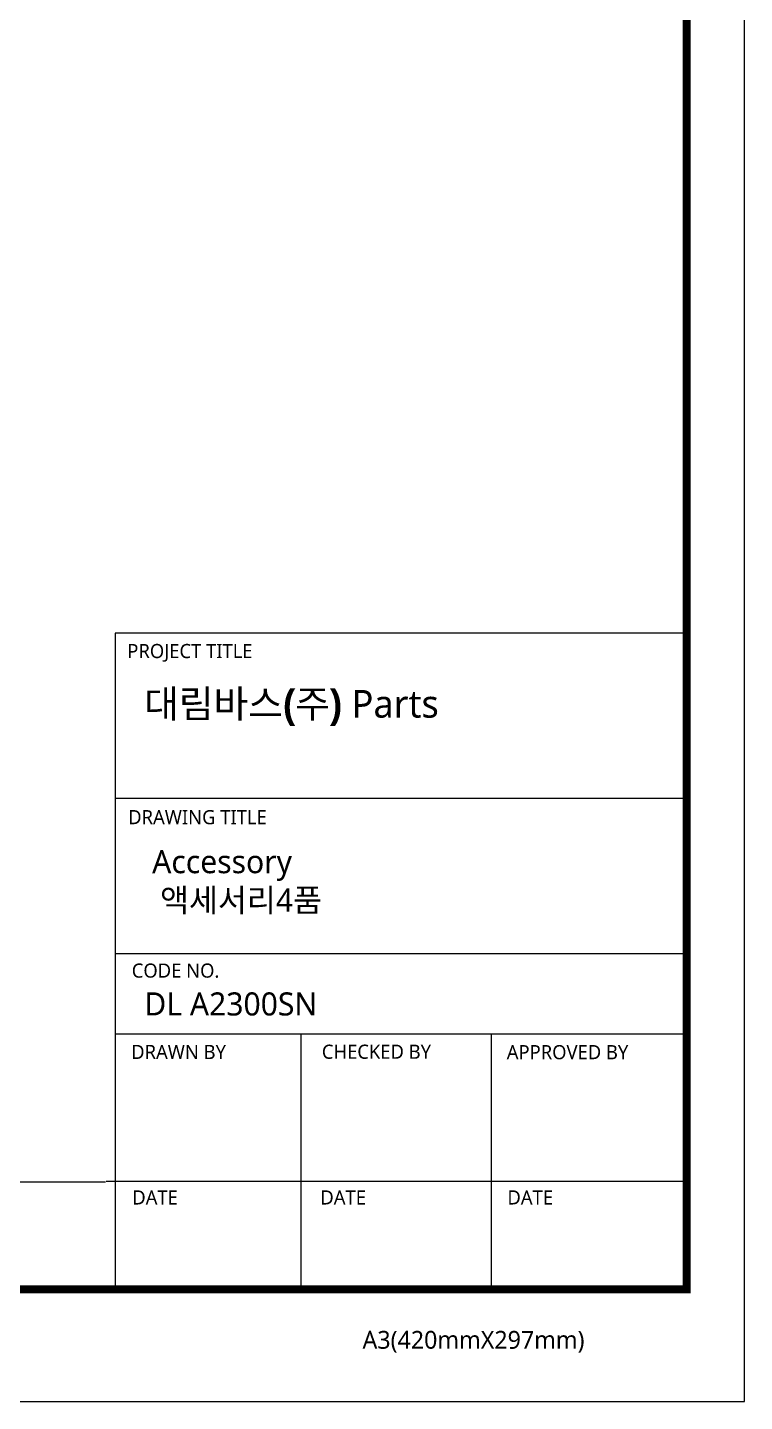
# Model space of a CAD drawing. Extents: x 16296675204 to 16296683393, y -37409618576 to -37409617244.
# Drawn here: x 16296676592 to 16296676940, y -37409618516 to -37409617849 of the extents above; entities that cross this region are included whole.
import ezdxf

# ---------------------------------------------------------------- set-up
doc = ezdxf.new("R2010")
doc.units = 0
doc.header["$LTSCALE"] = 10
doc.header["$MEASUREMENT"] = 0
doc.layers.get('0').update_dxf_attribs({"linetype": 'CONTINUOUS'})
doc.styles.add('Daelim Dimension', font='NanumGothic.ttf')

msp = doc.modelspace()

# ---------------------------------------------------------------- linework, layer by layer
at = {"color": 5, "ltscale": 40}
for p, q in [((16296676912.16811, -37409618143.218979), (16296676634.719839, -37409618143.218979)), ((16296676912.16811, -37409618223.413651), (16296676634.719839, -37409618223.413651)), ((16296676912.16811, -37409618223.413651), (16296676634.719839, -37409618223.413651)), ((16296676912.16811, -37409618298.852829), (16296676634.719839, -37409618298.852829)), ((16296676912.16811, -37409618298.852829), (16296676634.719839, -37409618298.852829)), ((16296676912.16811, -37409618337.761253), (16296676634.719839, -37409618337.761253)), ((16296676912.16811, -37409618337.761253), (16296676634.719839, -37409618337.761253)), ((16296676724.83745, -37409618337.761253), (16296676724.83745, -37409618461.619858)), ((16296676817.32424, -37409618337.761253), (16296676817.32424, -37409618461.619858)), ((16296676912.16811, -37409618409.309624), (16296676630.334379, -37409618409.309624)), ((16296676912.16811, -37409618409.309624), (16296676636.881439, -37409618409.309624)), ((16296676912.16811, -37409618461.619858), (16296676674.394211, -37409618461.619858))]:
    msp.add_line(p, q, dxfattribs=at)
at = {"color": 5, "ltscale": 0.5}
msp.add_line((16296676634.719839, -37409618143.218979), (16296676634.719839, -37409618463.298111), dxfattribs=at)
at = {"color": 5}
msp.add_line((16296675232.167789, -37409618409.508041), (16296676630.000549, -37409618409.508041), dxfattribs=at)
at = {"ltscale": 0.5}
msp.add_lwpolyline([(16296675204.252609, -37409618516.086411), (16296676940.252609, -37409618516.086411), (16296676940.252609, -37409617244.086411), (16296675204.252609, -37409617244.086411)], close=True, dxfattribs=at)
at = {"color": 5, "linetype": 'ByBlock', "lineweight": 200, "const_width": 4}
msp.add_lwpolyline([(16296675232.167789, -37409618461.620499), (16296676912.167789, -37409618461.620499), (16296676912.167789, -37409617273.620499), (16296675232.167789, -37409617273.620499)], close=True, dxfattribs=at)

# ---------------------------------------------------------------- texts
at = {"color": 5, "ltscale": 40, "style": 'Daelim Dimension'}
for s, height, p in [('PROJECT TITLE', 6.85069672, (16296676640.59333, -37409618155.294937)), ('DRAWING TITLE', 6.85069672, (16296676641.03256, -37409618235.923973)), ('CODE NO.', 6.8506967, (16296676642.75054, -37409618310.382584)), ('DRAWN BY', 6.8506967, (16296676642.48188, -37409618349.871628)), ('CHECKED BY', 6.8506967, (16296676735.042351, -37409618349.750137)), ('APPROVED BY', 6.85069672, (16296676824.81138, -37409618349.97142)), ('DATE', 6.8506967, (16296676643.01697, -37409618420.47963)), ('DATE', 6.8506967, (16296676734.31385, -37409618420.47963)), ('DATE', 6.8506967, (16296676825.12641, -37409618420.47963)), ('A3(420mmX297mm)', 8.64632354, (16296676754.794621, -37409618490.462387))]:
    msp.add_text(s, height=height, dxfattribs=at).set_placement(p)
at = {"attachment_point": 1, "style": 'Daelim Dimension'}
for s, insert, char_height, width in [('{\\fPretendard Variable SemiBold|b0|i0|c129|p2;\\C7;대림바스(주)} Parts', (16296676648.741911, -37409618170.766457), 13.42933544, 215.83980835), ('\\pt112.10996; Accessory\\P  액세서리4품 ', (16296676648.860399, -37409618248.490311), 11.21099616, 188.66960159), ('DL A2300SN', (16296676648.860399, -37409618317.534073), 11.2109962, 188.66960159)]:
    msp.add_mtext(s, dxfattribs=dict(at, insert=insert, char_height=char_height, width=width))

doc.saveas('drawing.dxf')
